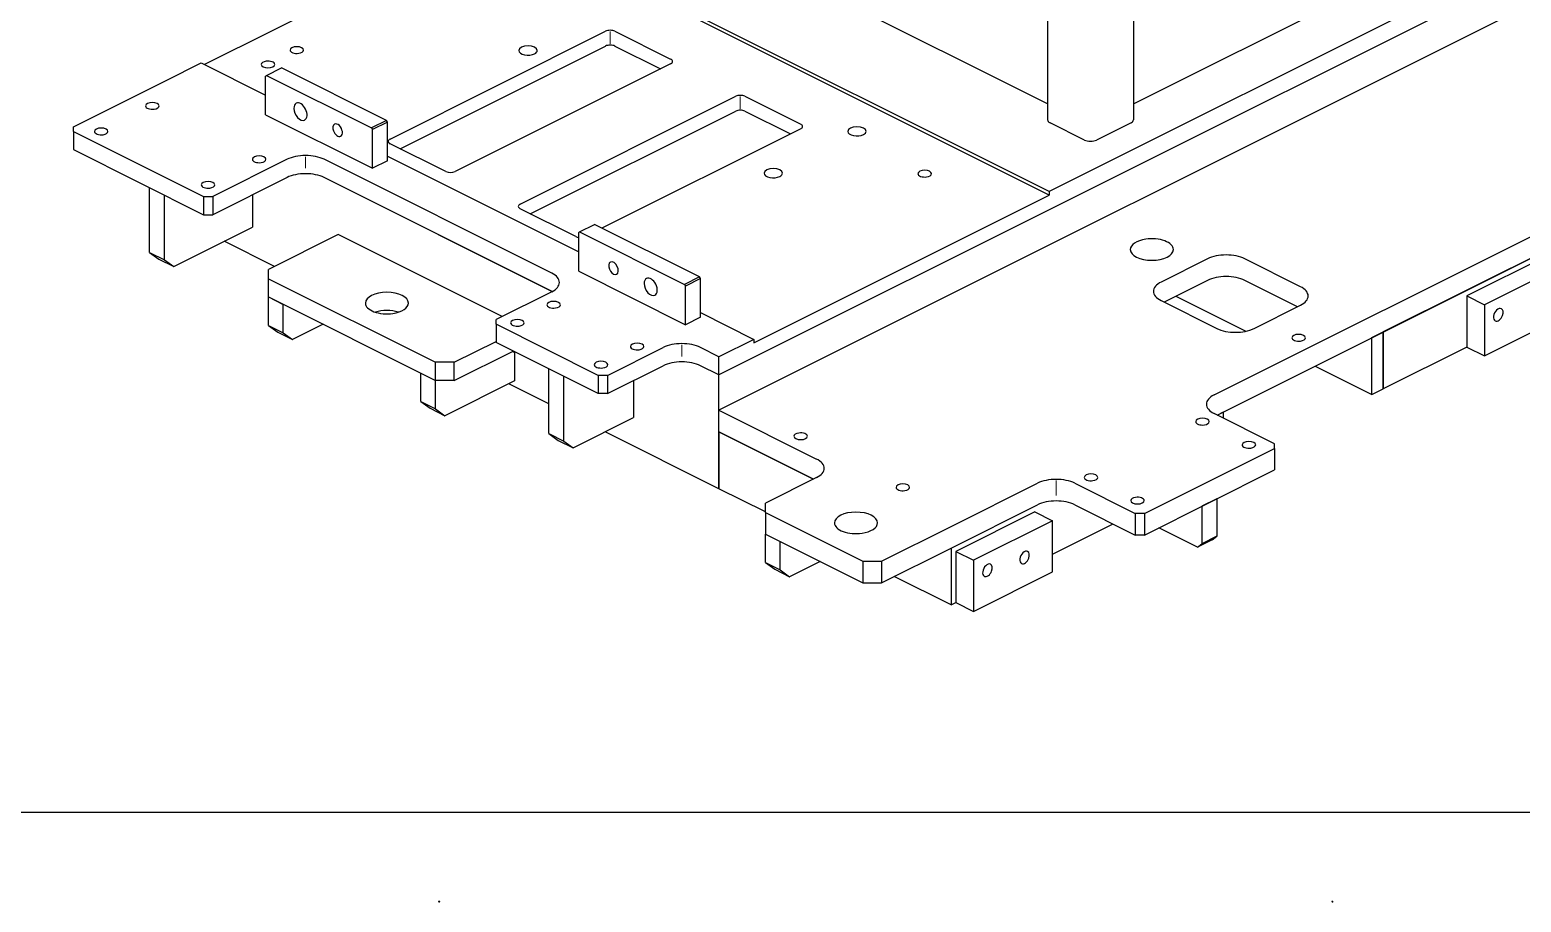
# Model space of a CAD drawing. Extents: x 0 to 1248, y -10 to 833.
# Drawn here: x 302.1 to 585.9, y 7.9 to 173.9 of the extents above; entities that cross this region are included whole.
import ezdxf

# ---------------------------------------------------------------- set-up
doc = ezdxf.new("R2010")
doc.units = 0
doc.layers.get('0').update_dxf_attribs({"lineweight": 13})

msp = doc.modelspace()

# ---------------------------------------------------------------- linework, layer by layer
at = {"color": 7, "lineweight": 25}
for p, q in [((495.7839, 251.1905), (495.7839, 156.7456)), ((677.2012, 230.1794), (433.2493, 108.2035)), ((677.2012, 230.1794), (433.2493, 108.2035)), ((677.2012, 223.4677), (433.2493, 101.4918)), ((614.357, 202.2214), (496.0934, 143.0896)), ((495.7839, 159.773), (418.0465, 198.6417)), ((390.9113, 195.0312), (335.3458, 167.2484)), ((496.0934, 143.0896), (390.9113, 195.6807)), ((496.0934, 142.4401), (390.9113, 195.0312)), ((512.1361, 159.773), (582.8024, 195.1062)), ((512.1361, 190.8249), (512.1361, 156.7456)), ((527.4713, 104.4086), (671.3675, 176.3567)), ((370.6704, 153.0909), (411.6826, 173.597)), ((413.4503, 173.597), (424.0569, 168.2937)), ((372.6011, 151.2417), (411.6826, 170.7824)), ((413.4503, 170.7824), (422.1262, 166.4445)), ((528.0494, 100.584), (671.3675, 172.2431)), ((328.0672, 164.2586), (334.6963, 167.5732)), ((334.6963, 167.5732), (346.9823, 161.4302)), ((346.9823, 165.0791), (347.1591, 165.2072)), ((346.9823, 157.7179), (346.9823, 165.0791)), ((347.1591, 165.2072), (349.9875, 166.6215)), ((347.1591, 165.2072), (367.1348, 155.2194)), ((369.9633, 156.6336), (349.9875, 166.6215)), ((424.0569, 167.4098), (383.0447, 146.9037)), ((310.3895, 155.4198), (328.0672, 164.2586)), ((395.4191, 140.7165), (436.4313, 161.2226)), ((438.1991, 161.2226), (448.8057, 155.9193)), ((346.9823, 157.7179), (367.3116, 147.5532)), ((369.9633, 156.6336), (367.1348, 155.2194)), ((370.14, 156.3287), (367.3116, 154.9145)), ((370.14, 156.3287), (369.9633, 156.6336)), ((370.14, 148.9675), (370.14, 156.3287)), ((397.3498, 138.8673), (436.4313, 158.4081)), ((438.1991, 158.4081), (446.875, 154.0701)), ((502.8286, 152.8919), (496.2525, 156.1799)), ((511.6675, 156.1799), (505.0914, 152.8919)), ((639.1942, 156.1564), (559.6447, 116.3817)), ((310.3895, 154.5359), (310.3895, 155.4198)), ((310.3895, 154.5359), (310.3895, 151.0718)), ((310.3895, 154.5359), (335.1383, 142.1616)), ((367.1348, 155.2194), (367.3116, 154.9145)), ((367.3116, 147.5532), (367.3116, 154.9145)), ((448.8057, 155.0355), (410.9826, 136.1239)), ((310.3895, 151.0718), (335.1383, 138.6975)), ((381.277, 146.9037), (370.6704, 152.207)), ((351.0482, 149.2326), (336.906, 142.1616)), ((401.4295, 127.5775), (358.1192, 149.2326)), ((370.14, 148.9675), (367.3116, 147.5532)), ((370.14, 149.8513), (406.556, 131.6433)), ((351.0482, 145.7685), (336.906, 138.6975)), ((401.4295, 124.1134), (358.1192, 145.7685)), ((401.5006, 124.0779), (358.1192, 145.7685)), ((324.8852, 131.5188), (324.8852, 143.824)), ((327.7136, 130.1046), (327.7136, 142.4098)), ((335.1383, 142.1616), (335.1383, 138.6975)), ((335.1383, 142.1616), (336.906, 142.1616)), ((336.906, 142.1616), (336.906, 138.6975)), ((344.5074, 142.4982), (344.5074, 136.3364)), ((439.8785, 114.3326), (496.0934, 142.4401)), ((496.0934, 143.0896), (496.0934, 142.4401)), ((406.0257, 134.5294), (395.4191, 139.8327)), ((329.4814, 128.8234), (344.5074, 136.3364)), ((335.1383, 138.6975), (336.906, 138.6975)), ((406.7328, 135.4204), (409.5613, 136.8346)), ((429.537, 126.8467), (409.5613, 136.8346)), ((348.6465, 128.8542), (339.0948, 133.6301)), ((360.7709, 134.9164), (347.5126, 128.2873)), ((391.9747, 119.3145), (360.7709, 134.9164)), ((406.5561, 135.2922), (406.7328, 135.4204)), ((406.5561, 127.931), (406.5561, 135.2922)), ((406.7328, 135.4204), (426.7086, 125.4325)), ((324.8852, 131.5188), (327.7136, 130.1046)), ((324.8852, 131.5188), (326.653, 130.2377)), ((590.5806, 130.7671), (575.5546, 123.2541)), ((326.653, 130.2377), (329.4814, 128.8234)), ((327.7136, 130.1046), (329.4814, 128.8234)), ((347.5126, 126.5195), (347.5126, 128.2873)), ((406.5561, 127.931), (426.8854, 117.7664)), ((526.2339, 130.3064), (517.395, 125.887)), ((543.9115, 125.0031), (533.3049, 130.3064)), ((593.9393, 129.0877), (578.9133, 121.5747)), ((347.5126, 123.0554), (347.5126, 126.5195)), ((347.5126, 126.5195), (379.3324, 110.6096)), ((429.537, 126.8467), (426.7086, 125.4325)), ((426.7086, 125.4325), (426.8854, 125.1276)), ((429.7138, 126.5418), (426.8854, 125.1276)), ((426.8854, 117.7664), (426.8854, 125.1276)), ((429.7138, 126.5418), (429.537, 126.8467)), ((429.7138, 119.1806), (429.7138, 126.5418)), ((526.2339, 126.1928), (517.9731, 122.0624)), ((543.3334, 121.1785), (533.3049, 126.1928)), ((347.5126, 117.6428), (347.5126, 123.0554)), ((347.5126, 123.0554), (350.3411, 121.6412)), ((347.5126, 123.0554), (379.3324, 107.1455)), ((401.4295, 124.0419), (390.8229, 118.7386)), ((517.395, 122.3514), (528.0016, 117.0481)), ((520.1815, 123.1666), (533.487, 116.5138)), ((575.5546, 123.2541), (575.5546, 113.5113)), ((575.5546, 123.2541), (578.9133, 121.5747)), ((350.3411, 116.2286), (350.3411, 121.6412)), ((429.7138, 120.0645), (439.8785, 114.9821)), ((535.0727, 117.0481), (543.9115, 121.4675)), ((578.9133, 121.5747), (578.9133, 111.8319)), ((578.9133, 111.8319), (593.9393, 119.3449)), ((347.5126, 117.6428), (350.3411, 116.2286)), ((347.5126, 117.6428), (349.2804, 116.3616)), ((357.9188, 117.8523), (352.1088, 114.9474)), ((390.8229, 117.8548), (390.8229, 118.7386)), ((390.8229, 117.8548), (390.8229, 114.3907)), ((410.2684, 108.132), (390.8229, 117.8548)), ((429.7138, 119.1806), (426.8854, 117.7664)), ((557.5233, 115.321), (559.6447, 116.3817)), ((559.6447, 105.5563), (559.6447, 116.3817)), ((559.6447, 116.3817), (559.6447, 105.5563)), ((349.2804, 116.3616), (352.1088, 114.9474)), ((350.3411, 116.2286), (352.1088, 114.9474)), ((382.868, 110.6096), (390.8229, 114.5871)), ((410.2684, 104.6679), (390.8229, 114.3907)), ((439.8785, 114.9821), (433.2493, 111.6676)), ((439.8785, 114.9821), (439.8785, 114.3326)), ((557.5233, 104.4957), (557.5233, 115.321)), ((382.868, 107.1455), (394.0906, 112.7568)), ((394.0341, 112.7286), (394.3585, 112.4935)), ((394.3585, 112.4935), (394.3585, 107.0808)), ((412.0361, 108.132), (422.6427, 113.4353)), ((433.2493, 111.6676), (429.7138, 113.4353)), ((433.2493, 108.2035), (433.2493, 111.6676)), ((575.5546, 113.5113), (559.6447, 105.5563)), ((575.5546, 113.5113), (578.9133, 111.8319)), ((376.504, 103.1471), (376.504, 108.5597)), ((376.504, 108.5597), (379.3324, 107.1455)), ((382.868, 110.6096), (379.3324, 110.6096)), ((379.3324, 107.1455), (379.3324, 110.6096)), ((382.868, 107.1455), (382.868, 110.6096)), ((400.8992, 97.0474), (400.8992, 109.3525)), ((403.7276, 95.6332), (403.7276, 107.9383)), ((410.2684, 108.132), (410.2684, 104.6679)), ((412.0361, 108.132), (410.2684, 108.132)), ((412.0361, 104.6679), (422.6427, 109.9712)), ((412.0361, 108.132), (412.0361, 104.6679)), ((433.2493, 108.2035), (429.7138, 109.9712)), ((433.2493, 108.2035), (429.7138, 109.9712)), ((433.2493, 86.5528), (433.2493, 108.2035)), ((433.2493, 86.5528), (433.2493, 108.2035)), ((546.698, 109.9083), (557.5233, 104.4957)), ((379.3324, 101.7329), (379.3324, 107.1455)), ((382.868, 107.1455), (379.3324, 107.1455)), ((394.3585, 107.0808), (381.1002, 100.4517)), ((400.8992, 102.7279), (393.2759, 106.5395)), ((416.9859, 107.1428), (416.9859, 100.0972)), ((557.5233, 104.4957), (559.6447, 105.5563)), ((376.504, 103.1471), (379.3324, 101.7329)), ((376.504, 103.1471), (378.2718, 101.8659)), ((412.0361, 104.6679), (410.2684, 104.6679)), ((378.2718, 101.8659), (381.1002, 100.4517)), ((379.3324, 101.7329), (381.1002, 100.4517)), ((405.4954, 94.352), (416.9859, 100.0972)), ((433.2493, 97.3782), (433.2493, 101.4918)), ((433.2493, 101.4918), (451.8109, 92.211)), ((538.9618, 95.1278), (527.4713, 100.8731)), ((528.0494, 100.584), (529.2391, 101.1789)), ((529.2391, 99.9892), (529.2391, 101.1789)), ((400.8992, 97.0474), (403.7276, 95.6332)), ((400.8992, 97.0474), (402.667, 95.7662)), ((433.2493, 86.5528), (411.5732, 97.3909)), ((433.2493, 97.3782), (451.2328, 88.3864)), ((451.2328, 88.3864), (433.2493, 97.3782)), ((433.2493, 97.3782), (433.2493, 86.5528)), ((433.2493, 97.3782), (433.2493, 86.5528)), ((402.667, 95.7662), (405.4954, 94.352)), ((403.7276, 95.6332), (405.4954, 94.352)), ((514.2131, 81.8696), (538.9618, 94.2439)), ((538.9618, 94.2439), (538.9618, 95.1278)), ((538.9618, 94.2439), (538.9618, 90.1303)), ((451.8109, 88.6755), (442.0882, 83.8141)), ((514.2131, 77.7559), (538.9618, 90.1303)), ((442.0881, 82.1334), (433.2493, 86.5528)), ((477.4435, 79.3947), (493.8837, 87.6148)), ((500.9548, 87.6148), (512.4453, 81.8696)), ((442.0882, 82.0463), (442.0882, 83.8141)), ((477.4435, 75.2811), (493.8837, 83.5012)), ((477.4435, 75.2811), (493.8837, 83.5012)), ((500.9548, 83.5012), (512.4453, 77.7559)), ((528.0016, 84.6502), (525.1732, 83.236)), ((525.1732, 83.236), (525.1732, 76.0913)), ((528.0016, 84.6502), (528.0016, 77.5055)), ((442.0882, 82.0463), (460.6497, 72.7656)), ((442.0882, 82.0463), (442.0882, 77.9327)), ((493.3534, 82.1535), (478.3274, 74.6405)), ((496.7122, 80.4741), (481.6861, 72.9611)), ((493.3534, 82.1535), (496.7122, 80.4741)), ((496.7122, 70.7313), (496.7122, 80.4741)), ((496.7122, 74.0901), (508.2446, 79.8563)), ((512.4453, 81.8696), (512.4453, 77.7559)), ((514.2131, 81.8696), (512.4453, 81.8696)), ((514.2131, 81.8696), (514.2131, 77.7559)), ((442.0882, 77.9327), (460.6497, 68.6519)), ((442.0882, 72.5201), (442.0882, 77.9327)), ((442.0882, 77.9327), (444.9166, 76.5185)), ((464.1853, 72.7656), (477.4435, 79.3947)), ((514.2131, 77.7559), (512.4453, 77.7559)), ((524.2893, 75.4507), (516.946, 79.1224)), ((527.1178, 76.8649), (524.2893, 75.4507)), ((528.0016, 77.5055), (525.1732, 76.0913)), ((527.1178, 76.8649), (528.0016, 77.5055)), ((444.9166, 71.1059), (444.9166, 76.5185)), ((464.1853, 68.6519), (477.4435, 75.2811)), ((477.4435, 75.2811), (477.4435, 64.4558)), ((477.4435, 75.2811), (477.4435, 64.4558)), ((478.3274, 74.6405), (478.3274, 64.8977)), ((478.3274, 74.6405), (481.6861, 72.9611)), ((524.2893, 75.4507), (525.1732, 76.0913)), ((442.0882, 72.5201), (444.9166, 71.1059)), ((442.0882, 72.5201), (443.8559, 71.2389)), ((443.8559, 71.2389), (446.6844, 69.8247)), ((444.9166, 71.1059), (446.6844, 69.8247)), ((452.4943, 72.7296), (446.6844, 69.8247)), ((460.6497, 72.7656), (464.1853, 72.7656)), ((460.6497, 72.7656), (460.6497, 68.6519)), ((464.1853, 72.7656), (464.1853, 68.6519)), ((481.6861, 72.9611), (481.6861, 63.2183)), ((460.6497, 68.6519), (464.1853, 68.6519)), ((477.4435, 64.4558), (466.6182, 69.8684)), ((481.6861, 63.2183), (496.7122, 70.7313)), ((477.4435, 64.4558), (478.3274, 64.8977)), ((478.3274, 64.8977), (481.6861, 63.2183)), ((40, 25), (1164, 25))]:
    msp.add_line(p, q, dxfattribs=at)
at = {"color": 7, "lineweight": 13}
for p, q in [((412.5665, 171.2244), (412.5665, 173.5301)), ((437.3152, 158.85), (437.3152, 161.1557)), ((354.5837, 147.5363), (354.5837, 149.7149)), ((426.1783, 111.739), (426.1783, 113.9176)), ((497.4193, 85.269), (497.4193, 88.097))]:
    msp.add_line(p, q, dxfattribs=at)
for centre in [(380, 8), (550, 8)]:
    msp.add_circle(centre, 0.1, dxfattribs=at)
at = {"color": 7, "lineweight": 25}
for centre, major_axis, ratio, start_param, end_param in [((412.5665, 173.1551), (1.25, 0), 0.5, 0.78539821, 2.35619454), ((352.9043, 170.0173), (1.2875, 0), 0.5, 6.28315622, 9.42474887), ((396.9217, 169.9289), (1.75, 0), 0.5, 0.00000005, 3.14159265), ((412.5665, 170.3405), (1.25, 0), 0.5, 0.78539821, 2.35619454), ((347.4242, 167.2772), (1.2875, 0), 0.5, 1.85619454, 3.14156357), ((347.4242, 167.2772), (1.2875, 0), 0.5, 6.28315622, 8.13937985), ((352.9043, 170.0173), (1.2875, 0), 0.5, 3.14156357, 4.99778719), ((352.9043, 170.0173), (1.2875, 0), 0.5, 4.99778719, 6.28315622), ((396.9217, 169.9289), (1.75, 0), 0.5, 3.14159265, 5.49778719), ((396.9217, 169.9289), (1.75, 0), 0.5, 5.49778719, 6.28318531), ((423.1731, 167.8518), (1.25, 0), 0.5, 0.00000005, 0.78539821), ((423.1731, 167.8518), (1.25, 0), 0.5, 5.49778719, 6.28318531), ((347.4242, 167.2772), (1.2875, 0), 0.5, 3.14156357, 6.28315622), ((325.4155, 159.3973), (1.2875, 0), 0.5, 6.28315622, 9.42474887), ((325.4155, 159.3973), (1.2875, 0), 0.5, 3.14156357, 4.99778719), ((325.4155, 159.3973), (1.2875, 0), 0.5, 4.99778719, 6.28315622), ((353.6114, 158.3005), (-0.7938, 1.5876), 0.612372, 0.00000805, 0.88607711), ((353.6114, 158.3005), (-0.7938, 1.5876), 0.612372, 3.1416007, 6.28319335), ((437.3152, 160.7807), (1.25, 0), 0.5, 0.78539821, 2.35619454), ((353.6114, 158.3005), (-0.7938, 1.5876), 0.612372, 0.88607711, 3.1416007), ((437.3152, 157.9661), (1.25, 0), 0.5, 0.78539821, 2.35619454), ((497.3839, 156.7456), (-1.6, 0), 0.5, 0.00000005, 0.78539821), ((510.5361, 156.7456), (-1.6, 0), 0.5, 2.35619454, 3.14159265), ((315.6928, 154.5359), (1.2875, 0), 0.5, 6.28315622, 9.42474887), ((315.6928, 154.5359), (1.2875, 0), 0.5, 3.14156357, 4.99778719), ((315.6928, 154.5359), (1.2875, 0), 0.5, 4.99778719, 6.28315622), ((360.6825, 154.7649), (-0.5758, 1.1516), 0.612372, 6.28312311, 7.66926242), ((360.6825, 154.7649), (-0.5758, 1.1516), 0.612372, 1.38607711, 3.14153045), ((360.6825, 154.7649), (-0.5758, 1.1516), 0.612372, 3.14153045, 6.28312311), ((447.9218, 155.4774), (1.25, 0), 0.5, 0.00000005, 0.78539821), ((447.9218, 155.4774), (1.25, 0), 0.5, 5.49778719, 6.28318531), ((459.5007, 154.5493), (1.75, 0), 0.5, 0.00000005, 3.14159265), ((459.5007, 154.5493), (1.75, 0), 0.5, 3.14159265, 5.49778719), ((459.5007, 154.5493), (1.75, 0), 0.5, 5.49778719, 6.28318531), ((371.5543, 152.649), (1.25, 0), 0.5, 2.35619454, 3.14159265), ((371.5543, 152.649), (1.25, 0), 0.5, 3.14159265, 3.92699087), ((503.96, 153.4576), (-1.6, 0), 0.5, 0.78539821, 2.35619454), ((345.7449, 149.2326), (1.2875, 0), 0.5, 3.14156357, 4.99778719), ((345.7449, 149.2326), (1.2875, 0), 0.5, 6.28315622, 9.42474887), ((345.7449, 149.2326), (1.2875, 0), 0.5, 4.99778719, 6.28315622), ((354.5837, 147.4649), (5, 0), 0.5, 0.78539821, 2.35619454), ((336.0221, 144.3713), (1.2875, 0), 0.5, 6.28315622, 9.42474887), ((354.5837, 144.0008), (5, 0), 0.5, 0.78539821, 2.35619454), ((382.1609, 147.3457), (1.25, 0), 0.5, 3.92699087, 5.49778719), ((443.5908, 146.5944), (1.75, 0), 0.5, 0.00000005, 3.14159265), ((443.5908, 146.5944), (1.75, 0), 0.5, 3.14159265, 5.49778719), ((443.5908, 146.5944), (1.75, 0), 0.5, 5.49778719, 6.28318531), ((472.4054, 146.506), (1.2875, 0), 0.5, 6.28315622, 9.42474887), ((472.4054, 146.506), (1.2875, 0), 0.5, 3.14156357, 4.99778719), ((472.4054, 146.506), (1.2875, 0), 0.5, 4.99778719, 6.28315622), ((336.0221, 144.3713), (1.2875, 0), 0.5, 3.14156357, 4.99778719), ((336.0221, 144.3713), (1.2875, 0), 0.5, 4.99778719, 6.28315622), ((396.303, 140.2746), (1.25, 0), 0.5, 2.35619454, 3.14159265), ((396.303, 140.2746), (1.25, 0), 0.5, 3.14159265, 3.92699087), ((406.9096, 134.9713), (1.25, 0), 0.5, 3.92699087, 4.42563312), ((515.6273, 132.0741), (4.094, 0), 0.5, 1.85619454, 3.14156357), ((515.6273, 132.0741), (4.094, 0), 0.5, 6.28315622, 8.13937985), ((515.6273, 132.0741), (4.094, 0), 0.5, 3.14156357, 6.28315622), ((529.7694, 128.5386), (5, 0), 0.5, 0.78539821, 2.35619454), ((413.1852, 128.5136), (-0.5758, 1.1516), 0.612372, 0.38607711, 3.14163115), ((413.1852, 128.5136), (-0.5758, 1.1516), 0.612372, 0.0000385, 0.38607711), ((413.1852, 128.5136), (-0.5758, 1.1516), 0.612372, 3.14163115, 6.2832238), ((397.894, 125.8097), (5, 0), 0.5, 0.00000005, 0.78539821), ((397.894, 125.8097), (5, 0), 0.5, 5.49778719, 6.28318531), ((420.2562, 124.9781), (-0.7938, 1.5876), 0.612372, 0.00000805, 0.88607711), ((420.2562, 124.9781), (-0.7938, 1.5876), 0.612372, 0.88607711, 3.1416007), ((420.2562, 124.9781), (-0.7938, 1.5876), 0.612372, 3.1416007, 6.28319335), ((520.9306, 124.1192), (5, 0), 0.5, 2.35619454, 3.14159265), ((529.7694, 124.425), (5, 0), 0.5, 0.78539821, 2.35619454), ((540.376, 123.2353), (5, 0), 0.5, 0.00000005, 0.78539821), ((370.0517, 121.8791), (4.094, 0), 0.5, 6.28315622, 9.42474887), ((401.7831, 121.5671), (1.2875, 0), 0.5, 6.28315622, 9.42474887), ((397.894, 122.3456), (5, 0), 0.5, 0.76406865, 0.78539821), ((520.9306, 124.1192), (5, 0), 0.5, 3.14159265, 3.92699087), ((540.376, 123.2353), (5, 0), 0.5, 5.49778719, 6.28318531), ((370.0517, 121.8791), (4.094, 0), 0.5, 3.14156357, 4.99778719), ((370.0517, 118.415), (4.094, 0), 0.5, 1.0086998, 2.13289283), ((370.0517, 121.8791), (4.094, 0), 0.5, 4.99778719, 6.28315622), ((401.7831, 121.5671), (1.2875, 0), 0.5, 3.14156357, 4.99778719), ((401.7831, 121.5671), (1.2875, 0), 0.5, 4.99778719, 6.28315622), ((581.565, 119.6529), (0.5758, 1.1516), 0.612372, 0.0000622, 3.14165486), ((581.565, 119.6529), (0.5758, 1.1516), 0.612372, 3.14165486, 4.89710815), ((581.565, 119.6529), (0.5758, 1.1516), 0.612372, 4.89710815, 6.28324751), ((394.8888, 118.1199), (1.2875, 0), 0.5, 6.28315622, 9.42474887), ((394.8888, 118.1199), (1.2875, 0), 0.5, 3.14156357, 4.99778719), ((394.8888, 118.1199), (1.2875, 0), 0.5, 4.99778719, 6.28315622), ((531.5372, 118.8159), (5, 0), 0.5, 3.92699087, 5.49778719), ((417.693, 113.6121), (1.2875, 0), 0.5, 6.28315622, 9.42474887), ((417.693, 113.6121), (1.2875, 0), 0.5, 3.14156357, 4.99778719), ((417.693, 113.6121), (1.2875, 0), 0.5, 4.99778719, 6.28315622), ((426.1783, 111.6676), (5, 0), 0.5, 0.78539821, 2.35619454), ((543.558, 115.2804), (1.2875, 0), 0.5, 6.28315622, 9.42474887), ((543.558, 115.2804), (1.2875, 0), 0.5, 3.14156357, 4.99778719), ((543.558, 115.2804), (1.2875, 0), 0.5, 4.99778719, 6.28315622), ((410.7987, 110.165), (1.2875, 0), 0.5, 6.28315622, 9.42474887), ((426.1783, 108.2035), (5, 0), 0.5, 0.78539821, 2.35619454), ((410.7987, 110.165), (1.2875, 0), 0.5, 3.14156357, 4.99778719), ((410.7987, 110.165), (1.2875, 0), 0.5, 4.99778719, 6.28315622), ((531.0068, 102.6408), (5, 0), 0.5, 2.35619454, 3.14159265), ((531.0068, 102.6408), (5, 0), 0.5, 3.14159265, 3.92699087), ((525.2616, 99.3263), (1.2875, 0), 0.5, 6.28315622, 9.42474887), ((448.8057, 96.542), (1.2875, 0), 0.5, 1.85619454, 3.14156357), ((448.8057, 96.542), (1.2875, 0), 0.5, 3.14156357, 6.28315622), ((448.8057, 96.542), (1.2875, 0), 0.5, 6.28315622, 8.13937985), ((525.2616, 99.3263), (1.2875, 0), 0.5, 3.14156357, 4.99778719), ((525.2616, 99.3263), (1.2875, 0), 0.5, 4.99778719, 6.28315622), ((534.1004, 94.9068), (1.2875, 0), 0.5, 6.28315622, 9.42474887), ((534.1004, 94.9068), (1.2875, 0), 0.5, 3.14156357, 4.99778719), ((534.1004, 94.9068), (1.2875, 0), 0.5, 4.99778719, 6.28315622), ((448.2754, 90.4432), (5, 0), 0.5, 0.00000005, 0.78539821), ((448.2754, 90.4432), (5, 0), 0.5, 5.49778719, 6.28318531), ((497.4193, 85.847), (5, 0), 0.5, 0.78539821, 2.35619454), ((504.0484, 88.7197), (1.2875, 0), 0.5, 6.28315622, 9.42474887), ((504.0484, 88.7197), (1.2875, 0), 0.5, 3.14156357, 4.99778719), ((504.0484, 88.7197), (1.2875, 0), 0.5, 4.99778719, 6.28315622), ((468.2511, 86.8193), (1.2875, 0), 0.5, 6.28315622, 9.42474887), ((468.2511, 86.8193), (1.2875, 0), 0.5, 3.14156357, 4.99778719), ((468.2511, 86.8193), (1.2875, 0), 0.5, 4.99778719, 6.28315622), ((497.4193, 81.7334), (5, 0), 0.5, 0.78539821, 2.35619454), ((512.8872, 84.3002), (1.2875, 0), 0.5, 1.85619454, 3.14156357), ((512.8872, 84.3002), (1.2875, 0), 0.5, 3.14156357, 6.28315622), ((512.8872, 84.3002), (1.2875, 0), 0.5, 6.28315622, 8.13937985), ((459.3239, 80.0576), (4.094, 0), 0.5, 6.28315622, 9.42474887), ((459.3239, 80.0576), (4.094, 0), 0.5, 3.14156357, 4.99778719), ((459.3239, 80.0576), (4.094, 0), 0.5, 4.99778719, 6.28315622), ((491.4089, 73.4923), (0.5758, 1.1516), 0.612372, 0.0000622, 3.14165486), ((491.4089, 73.4923), (0.5758, 1.1516), 0.612372, 4.89710815, 6.28324751), ((484.3378, 71.0393), (0.5758, 1.1516), 0.612372, 0.0000622, 3.14165486), ((484.3378, 71.0393), (0.5758, 1.1516), 0.612372, 4.89710815, 6.28324751), ((491.4089, 73.4923), (0.5758, 1.1516), 0.612372, 3.14165486, 4.89710815), ((484.3378, 71.0393), (0.5758, 1.1516), 0.612372, 3.14165486, 4.89710815)]:
    msp.add_ellipse(centre, major_axis=major_axis, ratio=ratio, start_param=start_param, end_param=end_param, dxfattribs=at)

doc.saveas('drawing.dxf')
